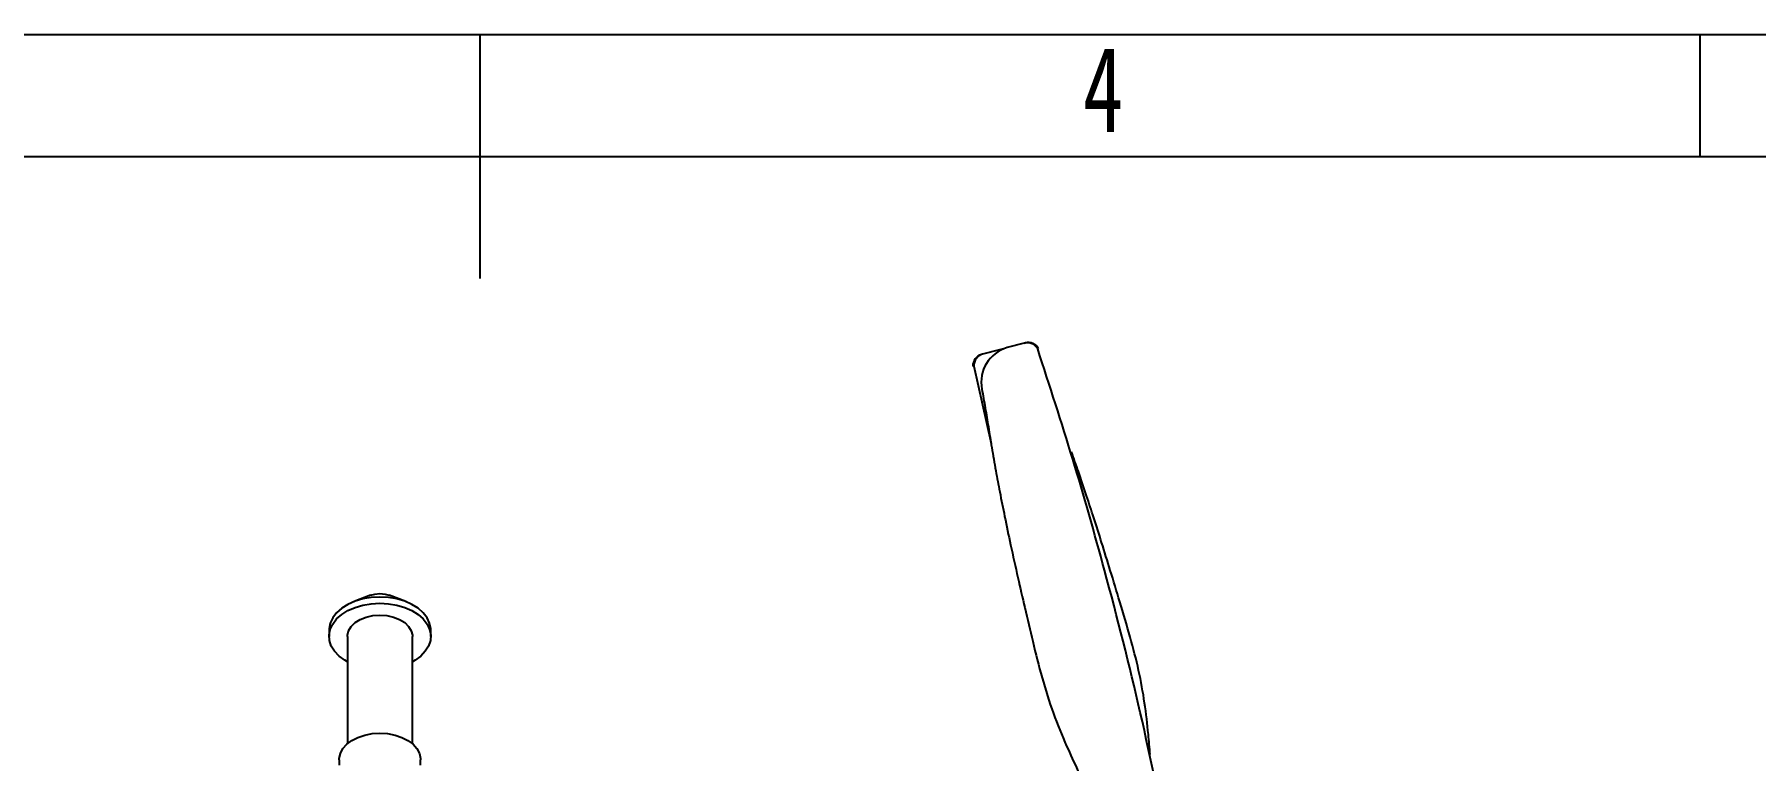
# Model space of a CAD drawing. Header units: millimetres. Extents: x 0 to 297, y 0 to 210.
# Drawn here: x 140.2 to 210.8, y 180.2 to 210 of the extents above; entities that cross this region are included whole.
import ezdxf

# ---------------------------------------------------------------- set-up
doc = ezdxf.new("R2010")
doc.units = ezdxf.units.MM
doc.layers.add('图框', color=7, linetype='Continuous')
doc.styles.add('SLDTEXTSTYLE5', font='TXT', dxfattribs={"width": 0.7})

msp = doc.modelspace()

# ---------------------------------------------------------------- linework, layer by layer
at = {"color": 7, "linetype": 'Continuous', "lineweight": 25}
for p, q in [((179.099, 196.892), (179.062, 196.882)), ((179.799, 197.08), (179.099, 196.892)), ((179.96, 197.113), (179.799, 197.08)), ((180.816, 197.352), (180.116, 197.164)), ((180.816, 197.352), (180.853, 197.362)), ((181.365, 197.111), (181.402, 197.121)), ((178.745, 196.409), (178.707, 196.399)), ((178.745, 196.409), (179.452, 193.24)), ((154.023, 187.016), (153.344, 186.754)), ((155.467, 186.754), (154.787, 187.016)), ((152.322, 185.584), (152.322, 185.332)), ((156.489, 185.332), (156.489, 185.584)), ((153.072, 185.332), (153.072, 180.931)), ((155.739, 180.931), (155.739, 185.332)), ((152.739, 180.278), (152.739, 180.058)), ((156.072, 180.058), (156.072, 180.278))]:
    msp.add_line(p, q, dxfattribs=at)
at = {"color": 7, "linetype": 'Continuous', "lineweight": 25, "flags": 128}
for points in [[(154.405, 186.943), (154.053, 186.924), (153.711, 186.866), (153.389, 186.771), (153.097, 186.642), (152.841, 186.482), (152.631, 186.297), (152.472, 186.091), (152.369, 185.871), (152.324, 185.642), (152.322, 185.584)], [(154.023, 187.016), (154.194, 187.064), (154.405, 187.084)], [(154.405, 187.084), (154.617, 187.064), (154.787, 187.016)], [(156.489, 185.584), (156.487, 185.642), (156.442, 185.871), (156.338, 186.091), (156.179, 186.297), (155.969, 186.482), (155.714, 186.642), (155.421, 186.771), (155.099, 186.866), (154.757, 186.924), (154.405, 186.943)], [(153.072, 184.288), (152.964, 184.351), (152.73, 184.524), (152.545, 184.72), (152.413, 184.934), (152.339, 185.159), (152.324, 185.389), (152.369, 185.618), (152.472, 185.838), (152.631, 186.044), (152.841, 186.229), (153.097, 186.389), (153.389, 186.518), (153.711, 186.613), (154.053, 186.671), (154.405, 186.691)], [(154.405, 186.691), (154.757, 186.671), (155.099, 186.613), (155.421, 186.518), (155.714, 186.389), (155.969, 186.229), (156.179, 186.044), (156.338, 185.838), (156.442, 185.618), (156.487, 185.389), (156.472, 185.159), (156.397, 184.934), (156.266, 184.72), (156.08, 184.524), (155.847, 184.351), (155.739, 184.288)], [(153.072, 185.332), (153.074, 185.379), (153.121, 185.564), (153.227, 185.739), (153.389, 185.895), (153.598, 186.024), (153.845, 186.121), (154.119, 186.181), (154.405, 186.201)], [(154.405, 186.201), (154.692, 186.181), (154.965, 186.121), (155.212, 186.024), (155.422, 185.895), (155.583, 185.739), (155.69, 185.564), (155.737, 185.379), (155.739, 185.332)], [(152.739, 180.278), (152.741, 180.33), (152.786, 180.535), (152.889, 180.73), (153.048, 180.909), (153.255, 181.065), (153.504, 181.193), (153.786, 181.288), (154.09, 181.346), (154.405, 181.365)], [(154.405, 181.365), (154.721, 181.346), (155.025, 181.288), (155.306, 181.193), (155.555, 181.065), (155.763, 180.909), (155.921, 180.73), (156.025, 180.535), (156.07, 180.33), (156.072, 180.278)]]:
    msp.add_lwpolyline(points, dxfattribs=at)
at = {"color": 7, "linetype": 'Continuous', "lineweight": 25}
for centre, radius, start, end in [((179.193, 196.414), 0.486, 105.68732, 181.76643), ((179.231, 196.424), 0.486, 105.68732, 181.76643), ((180.519, 195.751), 1.47, 105.90098, 191.30073), ((180.936, 196.881), 0.486, 28.23357, 104.31268), ((180.974, 196.891), 0.486, 28.23357, 104.31268)]:
    msp.add_arc(centre, radius, start, end, dxfattribs=at)
for points, knots in [([(186.818, 176.314), (186.417, 178.281), (185.616, 182.214), (184.24, 187.636), (182.829, 192.604), (181.853, 195.608), (181.365, 197.111)], [0, 0, 0, 0, 0.279917, 0.559681, 0.779662, 1, 1, 1, 1]), ([(179.077, 195.463), (179.123, 195.205), (179.215, 194.689), (179.344, 193.893), (179.485, 193.035), (179.64, 192.147), (179.816, 191.205), (180.018, 190.195), (180.265, 189.025), (180.541, 187.778), (180.845, 186.458), (181.169, 185.088), (181.528, 183.634), (181.976, 182.194), (182.497, 180.935), (183.008, 179.827), (183.483, 178.822), (183.935, 177.797), (184.377, 176.756), (184.764, 176.107), (184.957, 175.784)], [0, 0, 0, 0, 0.037922, 0.07606, 0.117197, 0.164116, 0.206855, 0.256247, 0.313652, 0.380434, 0.441528, 0.510188, 0.584826, 0.658786, 0.728843, 0.782477, 0.83598, 0.890276, 0.94525, 1, 1, 1, 1]), ([(185.971, 180.496), (185.948, 180.767), (185.888, 181.469), (185.757, 182.619), (185.515, 183.955), (185.151, 185.333), (184.745, 186.696), (184.355, 187.989), (183.999, 189.139), (183.675, 190.157), (183.358, 191.124), (183.055, 192.023), (182.843, 192.621), (182.748, 192.889)], [0, 0, 0, 0, 0.063586, 0.164767, 0.270347, 0.380371, 0.49731, 0.60237, 0.695732, 0.77852, 0.851859, 0.93347, 1, 1, 1, 1])]:
    msp.add_open_spline(points, degree=3, knots=knots, dxfattribs=at)
at = {"layer": '图框'}
for p, q in [((0, 210), (297, 210)), ((208.5, 210), (208.5, 205))]:
    msp.add_line(p, q, dxfattribs=at)
at = {"layer": '图框', "lineweight": 25}
msp.add_line((158.5, 210), (158.5, 200), dxfattribs=at)
at = {"layer": '图框', "linetype": 'Continuous', "lineweight": 25}
msp.add_line((25, 205), (292, 205), dxfattribs=at)

# ---------------------------------------------------------------- texts
at = {"layer": '图框', "insert": (184.044, 209.502), "char_height": 3.5, "attachment_point": 2, "style": 'SLDTEXTSTYLE5'}
msp.add_mtext('4', dxfattribs=at)

doc.saveas('drawing.dxf')
